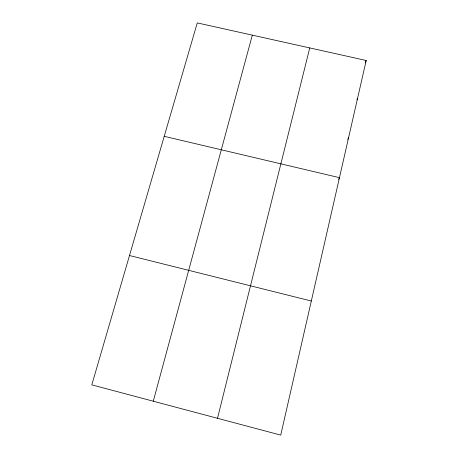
<?xml version="1.0" encoding="UTF-8"?>
<svg xmlns="http://www.w3.org/2000/svg" width="458" height="458" viewBox="0 0 458 458"><rect width="100%" height="100%" fill="white"/><g stroke="black" fill="none" stroke-linecap="round" stroke-linejoin="round"><path stroke-width="0.69" d="M366.194 60.485L280.731 435.1L91.806 384.869L197.272 22.9L366.194 60.485L365.209 62.952M217.504 418.291L309.751 47.924M153.275 401.214L252.324 35.151M356.965 99.81L357.521 98.504M347.748 139.421L348.612 137.549M338.565 179.41L339.464 177.67L164.222 136.318M129.494 255.524L311.32 301.026"/></g></svg>
